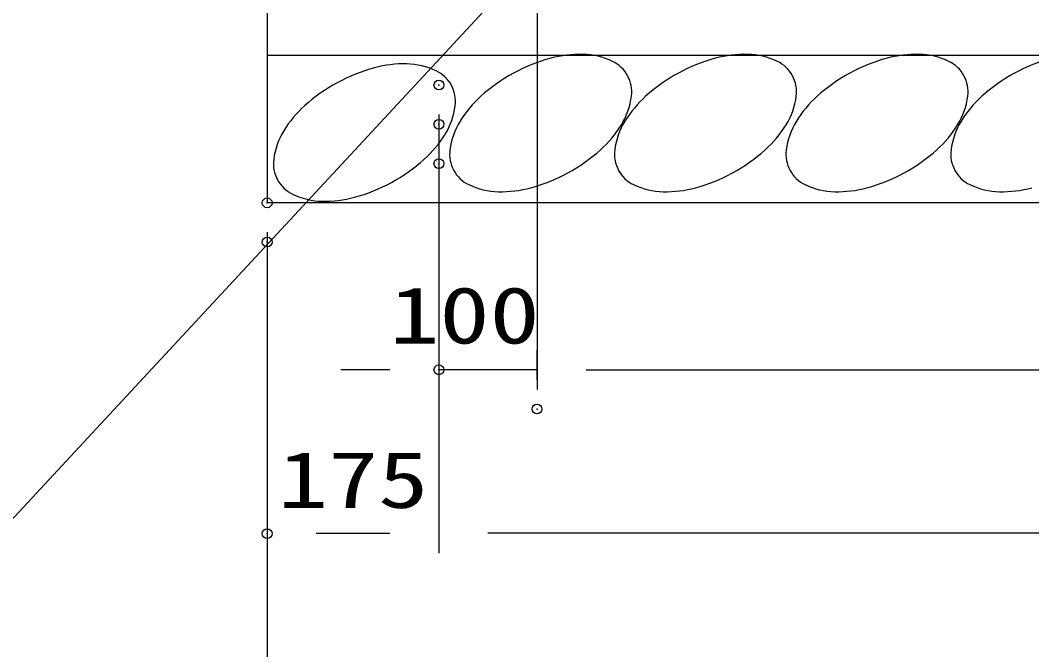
# Model space of a CAD drawing. Units: millimetres, scale not verified. Extents: x -5940 to 5940, y -4200 to 4200.
# Drawn here: x 418 to 1448, y -1289 to -648 of the extents above; entities that cross this region are included whole.
import ezdxf
from ezdxf.enums import TextEntityAlignment as Align

# ---------------------------------------------------------------- set-up
doc = ezdxf.new("R2010")
doc.units = ezdxf.units.MM
doc.header["$LTSCALE"] = 20
doc.header["$PDMODE"] = 32
doc.header["$PDSIZE"] = 10
for name, color, linetype, lineweight in [('0-1_0', 7, 'Continuous', 25), ('0-2_1', 7, 'Continuous', 25), ('0-3_EXTCNT-L', 4, 'Continuous', 25)]:
    doc.layers.add(name, color=color, linetype=linetype, lineweight=lineweight)
doc.layers.add('0-6_DEFPOINTS', color=7, linetype='Continuous')
doc.styles.add('ＭＳ ゴシック', font='')
doc.styles.get('ＭＳ ゴシック').set_extended_font_data('MS Gothic')

msp = doc.modelspace()

# ---------------------------------------------------------------- linework, layer by layer
at = {"layer": '0-1_0', "color": 1}
for p, q in [((944.26, -238.8), (944.26, -1023.99)), ((844.26, -743.8), (844.26, -1189.99)), ((844.26, -783.8), (844.26, -1023.99)), ((844.26, -823.8), (844.26, -1190.99)), ((669.26, -863.8), (669.26, -1426.99)), ((669.26, -903.8), (669.26, -1190.99)), ((944.26, -1013.99), (944.26, -983.99))]:
    msp.add_line(p, q, dxfattribs=at)
at = {"layer": '0-1_0'}
msp.add_line((317.82, -1254.95), (962.03, -560.63), dxfattribs=at)
at = {"layer": '0-1_0', "color": 2}
for p, q in [((794.26, -1003.99), (744.26, -1003.99)), ((944.26, -1003.99), (844.26, -1003.99)), ((994.26, -1003.99), (1044.26, -1003.99)), ((994.26, -1003.99), (2244.26, -1003.99)), ((794.26, -1170.99), (719.26, -1170.99)), ((894.26, -1169.99), (2344.26, -1169.99))]:
    msp.add_line(p, q, dxfattribs=at)
at = {"layer": '0-2_1'}
for p, q in [((669.26, -633.8), (669.26, -833.8)), ((2569.26, -683.8), (669.26, -683.8)), ((2569.26, -833.8), (669.26, -833.8))]:
    msp.add_line(p, q, dxfattribs=at)
at = {"layer": '0-3_EXTCNT-L'}
for centre, radius, start, end in [((1004.21, -855.72), 175.38, 105.20457, 118.56194), ((988.55, -798.12), 115.68, 88.7385, 105.20457), ((989.48, -755.94), 73.49, 64.41276, 88.7385), ((1006.35, -720.72), 34.44, 28.56194, 64.41276), ((1172.13, -855.72), 175.38, 105.20457, 118.56194), ((1156.48, -798.12), 115.68, 88.7385, 105.20457), ((1157.41, -755.94), 73.49, 64.41276, 88.7385), ((1174.27, -720.72), 34.44, 28.56194, 64.41276), ((1346.91, -855.72), 175.38, 105.20457, 118.56194), ((1331.25, -798.12), 115.68, 88.7385, 105.20457), ((1332.18, -755.94), 73.49, 64.41276, 88.7385), ((1349.05, -720.72), 34.44, 28.56194, 64.41276), ((1514.84, -855.72), 175.38, 105.20457, 118.56194), ((824.61, -865.43), 175.38, 105.20457, 118.56194), ((808.95, -807.83), 115.68, 88.7385, 105.20457), ((809.88, -765.65), 73.49, 64.41276, 88.7385), ((826.74, -730.43), 34.44, 28.56194, 64.41276), ((1004.21, -855.72), 175.38, 118.56194, 131.91931), ((1006.35, -720.72), 34.44, 352.71112, 28.56194), ((1172.13, -855.72), 175.38, 118.56194, 131.91931), ((1174.27, -720.72), 34.44, 352.71112, 28.56194), ((1346.91, -855.72), 175.38, 118.56194, 131.91931), ((1349.05, -720.72), 34.44, 352.71112, 28.56194), ((1514.84, -855.72), 175.38, 118.56194, 131.91931), ((824.61, -865.43), 175.38, 118.56194, 131.91931), ((826.74, -730.43), 34.44, 352.71112, 28.56194), ((964.33, -811.3), 115.68, 131.91931, 148.38539), ((967.61, -715.76), 73.49, 328.38539, 352.71112), ((1132.25, -811.3), 115.68, 131.91931, 148.38539), ((1135.54, -715.76), 73.49, 328.38539, 352.71112), ((1307.03, -811.3), 115.68, 131.91931, 148.38539), ((1310.31, -715.76), 73.49, 328.38539, 352.71112), ((1474.95, -811.3), 115.68, 131.91931, 148.38539), ((784.72, -821.01), 115.68, 131.91931, 148.38539), ((788.01, -725.47), 73.49, 328.38539, 352.71112), ((928.4, -789.19), 73.49, 148.38539, 172.71112), ((1096.32, -789.19), 73.49, 148.38539, 172.71112), ((1271.1, -789.19), 73.49, 148.38539, 172.71112), ((1439.02, -789.19), 73.49, 148.38539, 172.71112), ((748.79, -798.9), 73.49, 148.38539, 172.71112), ((931.68, -693.65), 115.68, 311.91931, 328.38539), ((1099.61, -693.65), 115.68, 311.91931, 328.38539), ((1274.38, -693.65), 115.68, 311.91931, 328.38539), ((752.08, -703.36), 115.68, 311.91931, 328.38539), ((889.66, -784.23), 34.44, 172.71112, 208.56194), ((891.8, -649.23), 175.38, 298.56194, 311.91931), ((1057.59, -784.23), 34.44, 172.71112, 208.56194), ((1059.72, -649.23), 175.38, 298.56194, 311.91931), ((1232.36, -784.23), 34.44, 172.71112, 208.56194), ((1234.5, -649.23), 175.38, 298.56194, 311.91931), ((1400.29, -784.23), 34.44, 172.71112, 208.56194), ((710.06, -793.94), 34.44, 172.71112, 208.56194), ((712.2, -658.94), 175.38, 298.56194, 311.91931), ((889.66, -784.23), 34.44, 208.56194, 244.41276), ((891.8, -649.23), 175.38, 285.20457, 298.56194), ((1057.59, -784.23), 34.44, 208.56194, 244.41276), ((1059.72, -649.23), 175.38, 285.20457, 298.56194), ((1232.36, -784.23), 34.44, 208.56194, 244.41276), ((1234.5, -649.23), 175.38, 285.20457, 298.56194), ((1400.29, -784.23), 34.44, 208.56194, 244.41276), ((710.06, -793.94), 34.44, 208.56194, 244.41276), ((712.2, -658.94), 175.38, 285.20457, 298.56194), ((906.53, -749.01), 73.49, 244.41276, 268.7385), ((907.46, -706.83), 115.68, 268.7385, 285.20457), ((1074.45, -749.01), 73.49, 244.41276, 268.7385), ((1075.38, -706.83), 115.68, 268.7385, 285.20457), ((1249.23, -749.01), 73.49, 244.41276, 268.7385), ((1250.16, -706.83), 115.68, 268.7385, 285.20457), ((1417.15, -749.01), 73.49, 244.41276, 268.7385), ((1418.08, -706.83), 115.68, 268.7385, 285.20457), ((726.92, -758.72), 73.49, 244.41276, 268.7385), ((727.85, -716.54), 115.68, 268.7385, 285.20457)]:
    msp.add_arc(centre, radius, start, end, dxfattribs=at)
at = {"layer": '0-6_DEFPOINTS'}
for p in [(844.26, -713.8), (844.26, -753.8), (844.26, -793.8), (669.26, -833.8), (669.26, -873.8), (844.26, -1003.99), (944.26, -1043.99), (669.26, -1170.99)]:
    msp.add_point(p, dxfattribs=at)

# ---------------------------------------------------------------- texts
at = {"layer": '0-1_0', "color": 3, "style": 'ＭＳ ゴシック', "width": 1.3}
for s, p in [('100', (793.74, -994.53)), ('175', (680.26, -1162.09))]:
    msp.add_text(s, height=57.77, dxfattribs=at).set_placement(p, align=Align.BOTTOM_LEFT)

doc.saveas('drawing.dxf')
